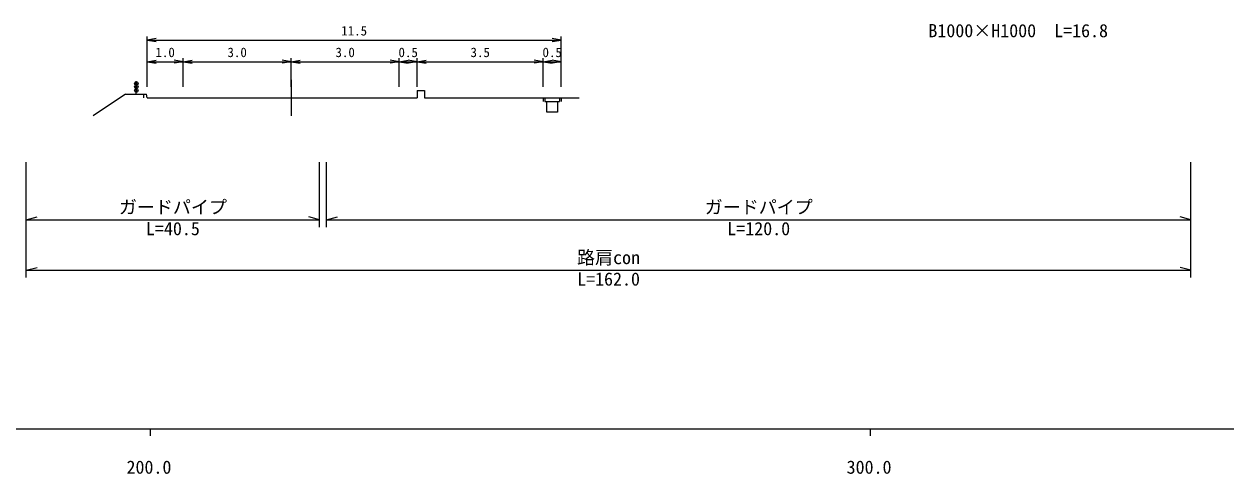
# Model space of a CAD drawing. Units: millimetres, scale not verified, with parts at other scales. Extents: x 40000 to 680000, y 20000 to 380000.
# Drawn here: x 250498 to 417406, y 198715 to 261188 of the extents above; entities that cross this region are included whole.
import ezdxf
from ezdxf.enums import TextEntityAlignment as Align

# ---------------------------------------------------------------- set-up
doc = ezdxf.new("R2010")
doc.units = ezdxf.units.MM
doc.header["$LTSCALE"] = 1000
doc.header["$PDMODE"] = 32
doc.header["$PDSIZE"] = 500
doc.linetypes.add('CHAIN', pattern=[18.5, 12, -1.5, 3.5, -1.5])
for name, color, linetype, lineweight in [('M-BGD', 7, 'Continuous', 25), ('M-BMK', 2, 'CHAIN', 13), ('M-STR-HTXT', 7, 'Continuous', 13), ('M-TTL-BAND', 7, 'Continuous', 25)]:
    doc.layers.add(name, color=color, linetype=linetype, lineweight=lineweight)
doc.styles.add('ＭＳ ゴシック', font='')
doc.styles.get('ＭＳ ゴシック').set_extended_font_data('MS Gothic')

# ---------------------------------------------------------------- blocks, each defined once
blk = doc.blocks.new('open_arrow')
at = {"color": 0, "linetype": 'Continuous', "lineweight": -2}
blk.add_lwpolyline([(7.5, 1.25), (0, 0), (7.5, -1.25)], dxfattribs=at)

msp = doc.modelspace()

# ---------------------------------------------------------------- linework, layer by layer
at = {"layer": 'M-BGD'}
for p, q in [((266091, 251453), (266087, 253245)), ((264591, 251453), (260091, 248453)), ((264591, 251453), (267505, 251453)), ((267091, 251453), (267091, 250953)), ((267591, 250953), (267505, 251453)), ((267591, 250953), (305091, 250953)), ((305091, 251953), (305091, 250953)), ((305091, 251953), (306091, 251953)), ((306091, 251953), (306091, 250953)), ((306091, 250953), (327591, 250953)), ((322591, 250953), (322591, 250453)), ((322841, 250953), (322841, 250453)), ((324591, 250453), (324841, 250453)), ((324841, 250953), (324841, 250453)), ((325091, 250953), (325091, 250453))]:
    msp.add_line(p, q, dxfattribs=at)
msp.add_lwpolyline([(322841, 250453), (324591, 250453), (324591, 248953), (323091, 248953), (323091, 250453)], dxfattribs=at)
for centre, radius in [((266091, 252953), 50), ((266091, 252453), 50), ((266091, 252953), 40), ((266091, 252453), 40), ((266091, 252953), 30), ((266091, 252453), 30), ((266091, 252953), 20), ((266091, 252953), 20), ((266091, 252953), 20), ((266091, 252453), 20), ((266091, 252453), 20), ((266091, 252453), 20), ((266091, 251953), 50), ((266091, 251953), 40), ((266091, 251953), 30), ((266091, 251953), 20), ((266091, 251953), 20), ((266091, 251953), 20)]:
    msp.add_circle(centre, radius, dxfattribs=at)
for p in [(266091, 252953), (266091, 252453), (266091, 251953)]:
    msp.add_point(p, dxfattribs=at)
at = {"layer": 'M-BMK'}
msp.add_line((287591, 253453), (287591, 248453), dxfattribs=at)
at = {"layer": 'M-STR-HTXT'}
for p, q in [((267591, 252453), (267591, 259453)), ((267591, 258953), (272591, 258953)), ((272591, 258953), (287591, 258953)), ((287591, 258953), (302591, 258953)), ((302591, 258953), (305091, 258953)), ((305091, 258953), (322591, 258953)), ((322591, 258953), (325091, 258953)), ((325091, 252453), (325091, 259453)), ((267591, 255953), (268841, 256161)), ((267591, 255953), (268841, 255744)), ((267591, 255953), (272591, 255953)), ((272591, 255953), (271341, 256161)), ((272591, 255953), (271341, 255744)), ((272591, 252453), (272591, 256453)), ((272591, 255953), (273841, 256161)), ((272591, 255953), (273841, 255744)), ((272591, 255953), (287591, 255953)), ((287591, 255953), (286341, 256161)), ((287591, 255953), (286341, 255744)), ((287591, 252453), (287591, 256453)), ((287591, 255953), (288841, 256161)), ((287591, 255953), (288841, 255744)), ((287591, 255953), (302591, 255953)), ((302591, 255953), (301341, 256161)), ((302591, 255953), (301341, 255744)), ((302591, 252453), (302591, 256453)), ((302591, 255953), (303841, 256161)), ((302591, 255953), (303841, 255744)), ((302591, 255953), (305091, 255953)), ((305091, 255953), (303841, 256161)), ((305091, 255953), (303841, 255744)), ((305091, 252453), (305091, 256453)), ((305091, 255953), (306341, 256161)), ((305091, 255953), (306341, 255744)), ((305091, 255953), (322591, 255953)), ((322591, 255953), (321341, 256161)), ((322591, 255953), (321341, 255744)), ((322591, 252453), (322591, 256453)), ((322591, 255953), (323841, 256161)), ((322591, 255953), (323841, 255744)), ((322591, 255953), (325091, 255953)), ((325091, 255953), (323841, 256161)), ((325091, 255953), (323841, 255744)), ((250806, 226000), (250806, 242000)), ((291540, 233000), (291540, 242000)), ((292520, 233000), (292520, 242000)), ((412526, 226000), (412526, 242000)), ((250806, 234000), (252306, 234400)), ((250806, 234000), (291540, 234000)), ((291540, 234000), (290040, 234400)), ((292520, 234000), (294020, 234400)), ((292520, 234000), (412526, 234000)), ((412526, 234000), (411026, 234400)), ((250806, 227000), (252306, 227400)), ((250806, 227000), (412526, 227000)), ((412526, 227000), (411026, 227400))]:
    msp.add_line(p, q, dxfattribs=at)
at = {"layer": 'M-TTL-BAND'}
for p, q in [((40000, 205000), (579000, 205000)), ((268000, 205000), (268000, 204000)), ((368000, 205000), (368000, 204000))]:
    msp.add_line(p, q, dxfattribs=at)

# ---------------------------------------------------------------- block references
at = {"layer": 'M-STR-HTXT', "xscale": 167, "yscale": 167}
msp.add_blockref('open_arrow', (267591, 258953), dxfattribs=at)
at = {"layer": 'M-STR-HTXT', "xscale": 167, "yscale": 167, "rotation": 180}
msp.add_blockref('open_arrow', (325091, 258953), dxfattribs=at)

# ---------------------------------------------------------------- texts
at = {"layer": 'M-STR-HTXT', "style": 'ＭＳ ゴシック'}
for s, height, p in [('11.5', 1320, (296341, 259203)), ('1.0', 1320, (270091, 256203)), ('3.0', 1320, (280091, 256203)), ('3.0', 1320, (295091, 256203)), ('0.5', 1320, (303841, 256203)), ('3.5', 1320, (313841, 256203)), ('0.5', 1320, (323841, 256203)), ('ガードパイプ', 1833, (271173, 234300)), ('ガードパイプ', 1833, (352523, 234300)), ('路肩con', 1833, (331666, 227300))]:
    msp.add_text(s, height=height, dxfattribs=at).set_placement(p, align=Align.BOTTOM_CENTER)
msp.add_text('B1000×H1000\u3000L=16.8', height=1833, dxfattribs=at).set_placement((376083, 258805), align=Align.BOTTOM_LEFT)
for s, p in [('L=40.5', (271173, 233700)), ('L=120.0', (352523, 233700)), ('L=162.0', (331666, 226700))]:
    msp.add_text(s, height=1833, dxfattribs=at).set_placement(p, align=Align.TOP_CENTER)
at = {"layer": 'M-TTL-BAND', "style": 'ＭＳ ゴシック'}
for s, p in [('200.0', (267844, 198195)), ('300.0', (367844, 198195))]:
    msp.add_text(s, height=1833, dxfattribs=at).set_placement(p, align=Align.BOTTOM_CENTER)

doc.saveas('drawing.dxf')
